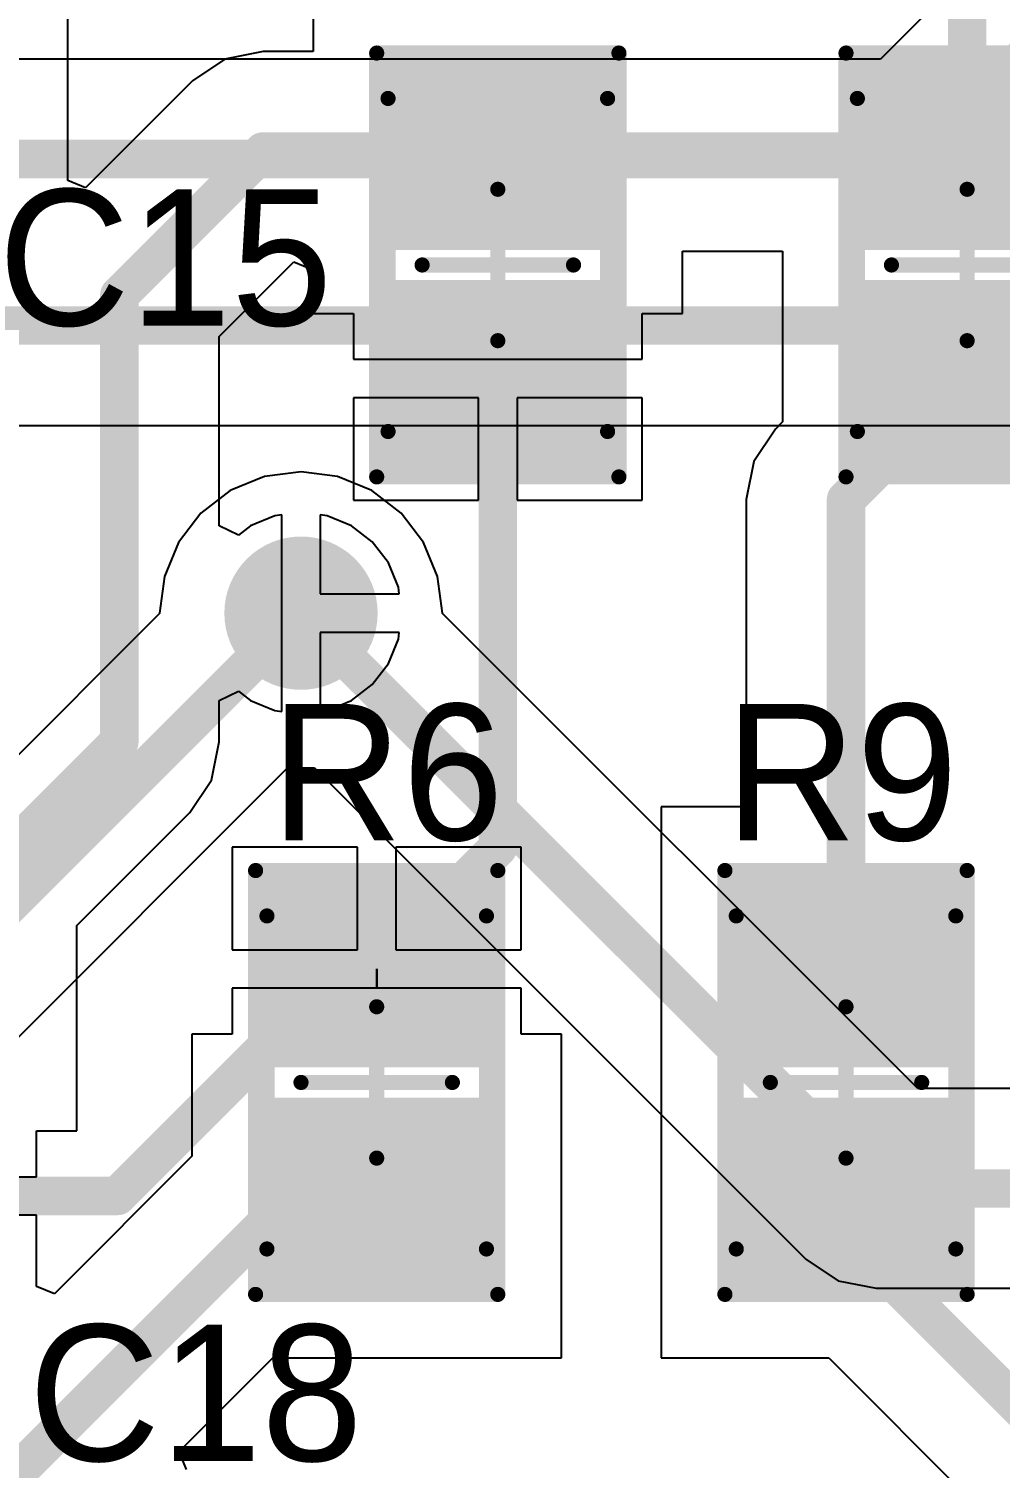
# Model space of a CAD drawing. Header units: millimetres. Extents: x 12 to 126, y 25 to 105.
# Drawn here: x 69.5 to 75.92, y 31.65 to 41.16 of the extents above; entities that cross this region are included whole.
import ezdxf

# ---------------------------------------------------------------- set-up
doc = ezdxf.new("R2010")
doc.units = ezdxf.units.MM
for name, color, linetype in [('BottomLayer', 5, 'Continuous'), ('BottomSolder', 6, 'Continuous'), ('Mechanical13', 56, 'Continuous'), ('Mechanical15', 56, 'Continuous'), ('MultiLayer', 9, 'Continuous'), ('TopLayer', 1, 'Continuous'), ('TopOverlay', 2, 'Continuous'), ('TopPaste', 8, 'Continuous'), ('TopSolder', 216, 'Continuous'), ('ViaHoleLayer', 16, 'Continuous')]:
    doc.layers.add(name, color=color, linetype=linetype)

# ---------------------------------------------------------------- blocks, each defined once
blk = doc.blocks.new('C0805_43')
at = {"layer": 'Mechanical13', "const_width": 0.0999998}
for points in [[(-1.09999018, 0.72500744), (-1.09999018, -0.72497696)], [(-1.09999018, 0.72500744), (1.10000542, 0.72500744)], [(1.10000542, 0.72500744), (1.10000542, -0.72497696)], [(-1.09999018, -0.72497696), (1.10000542, -0.72497696)]]:
    blk.add_lwpolyline(points, dxfattribs=at)
at = {"layer": 'Mechanical13', "const_width": 0.0499999}
for points in [[(-1.12498886, 0.72500744, 1), (-1.0749915, 0.72500744, 1)], [(-1.12498886, 0.72500744, 1), (-1.0749915, 0.72500744, 1)], [(1.07500674, 0.72500744, 1), (1.1250041, 0.72500744, 1)], [(1.07500674, 0.72500744, 1), (1.1250041, 0.72500744, 1)], [(-1.12498886, -0.72497696, 1), (-1.0749915, -0.72497696, 1)], [(-1.12498886, -0.72497696, 1), (-1.0749915, -0.72497696, 1)], [(1.07500674, -0.72497696, 1), (1.1250041, -0.72497696, 1)], [(1.07500674, -0.72497696, 1), (1.1250041, -0.72497696, 1)]]:
    blk.add_lwpolyline(points, format="xyb", close=True, dxfattribs=at)
at = {"layer": 'Mechanical15', "const_width": 0.0999998}
for points in [[(-1.40001498, 0.8000390399999999), (-1.40001498, -0.79995776)], [(-1.40001498, 0.8000390399999999), (1.39997942, 0.8000390399999999)], [(1.39997942, 0.8000390399999999), (1.39997942, -0.79995776)], [(-1.778e-05, 0.5000142399999999), (-1.778e-05, -0.49998376)], [(-0.49999138, 4.064e-05), (0.50000662, 4.064e-05)], [(-1.40001498, -0.79995776), (1.39997942, -0.79995776)]]:
    blk.add_lwpolyline(points, dxfattribs=at)
at = {"layer": 'Mechanical15', "const_width": 0.0499999}
for points in [[(-1.42501366, 0.8000390399999999, 1), (-1.3750163, 0.8000390399999999, 1)], [(-1.42501366, 0.8000390399999999, 1), (-1.3750163, 0.8000390399999999, 1)], [(1.37498074, 0.8000390399999999, 1), (1.4249781, 0.8000390399999999, 1)], [(1.37498074, 0.8000390399999999, 1), (1.4249781, 0.8000390399999999, 1)], [(-0.02501646, 0.5000142399999999, 1), (0.0249809, 0.5000142399999999, 1)], [(-0.5249900599999999, 4.064e-05, 1), (-0.4749927, 4.064e-05, 1)], [(0.47500794, 4.064e-05, 1), (0.5250053, 4.064e-05, 1)], [(-0.02501646, -0.49998376, 1), (0.0249809, -0.49998376, 1)], [(-1.42501366, -0.79995776, 1), (-1.3750163, -0.79995776, 1)], [(-1.42501366, -0.79995776, 1), (-1.3750163, -0.79995776, 1)], [(1.37498074, -0.79995776, 1), (1.4249781, -0.79995776, 1)], [(1.37498074, -0.79995776, 1), (1.4249781, -0.79995776, 1)]]:
    blk.add_lwpolyline(points, format="xyb", close=True, dxfattribs=at)
at = {"layer": 'TopLayer'}
for points in [[(-0.20003008, -0.69995796), (-0.20003008, 0.70003924), (-1.30002788, -0.69995796), (-1.30002788, 0.70003924)], [(1.29999232, -0.69995796), (1.29999232, 0.70003924), (0.19999452, -0.69995796), (0.19999452, 0.70003924)]]:
    blk.add_solid(points, dxfattribs=at)
at = {"layer": 'TopPaste'}
for points in [[(-0.20003008, -0.69995796), (-0.20003008, 0.70003924), (-1.30002788, -0.69995796), (-1.30002788, 0.70003924)], [(1.29999232, -0.69995796), (1.29999232, 0.70003924), (0.19999452, -0.69995796), (0.19999452, 0.70003924)]]:
    blk.add_solid(points, dxfattribs=at)
at = {"layer": 'TopSolder'}
for points in [[(-0.10003028, -0.79995776), (-0.10003028, 0.8000390399999999), (-1.40002768, -0.79995776), (-1.40002768, 0.8000390399999999)], [(1.39999212, -0.79995776), (1.39999212, 0.8000390399999999), (0.09999472, -0.79995776), (0.09999472, 0.8000390399999999)]]:
    blk.add_solid(points, dxfattribs=at)
blk = doc.blocks.new('C0805_61')
at = {"layer": 'Mechanical13', "const_width": 0.0999998}
for points in [[(-1.10000034, 0.7249591799999999), (-1.10000034, -0.7250252199999999)], [(-1.10000034, 0.7249591799999999), (1.09999526, 0.7249591799999999)], [(1.09999526, 0.7249591799999999), (1.09999526, -0.7250252199999999)], [(-1.10000034, -0.7250252199999999), (1.09999526, -0.7250252199999999)]]:
    blk.add_lwpolyline(points, dxfattribs=at)
at = {"layer": 'Mechanical13', "const_width": 0.0499999}
for points in [[(-1.12499902, 0.7249591799999999, 1), (-1.07500166, 0.7249591799999999, 1)], [(-1.12499902, 0.7249591799999999, 1), (-1.07500166, 0.7249591799999999, 1)], [(1.07499658, 0.7249591799999999, 1), (1.12499394, 0.7249591799999999, 1)], [(1.07499658, 0.7249591799999999, 1), (1.12499394, 0.7249591799999999, 1)], [(-1.12499902, -0.7250252199999999, 1), (-1.07500166, -0.7250252199999999, 1)], [(-1.12499902, -0.7250252199999999, 1), (-1.07500166, -0.7250252199999999, 1)], [(1.07499658, -0.7250252199999999, 1), (1.12499394, -0.7250252199999999, 1)], [(1.07499658, -0.7250252199999999, 1), (1.12499394, -0.7250252199999999, 1)]]:
    blk.add_lwpolyline(points, format="xyb", close=True, dxfattribs=at)
at = {"layer": 'Mechanical15', "const_width": 0.0999998}
for points in [[(-1.40002514, 0.7999907799999999), (-1.40002514, -0.80000602)], [(-1.40002514, 0.7999907799999999), (1.39996926, 0.7999907799999999)], [(1.39996926, 0.7999907799999999), (1.39996926, -0.80000602)], [(-2.794e-05, 0.49996598), (-2.794e-05, -0.50003202)], [(-0.50000154, -7.62e-06), (0.49999646, -7.62e-06)], [(-1.40002514, -0.80000602), (1.39996926, -0.80000602)]]:
    blk.add_lwpolyline(points, dxfattribs=at)
at = {"layer": 'Mechanical15', "const_width": 0.0499999}
for points in [[(-1.42502382, 0.7999907799999999, 1), (-1.37502646, 0.7999907799999999, 1)], [(-1.42502382, 0.7999907799999999, 1), (-1.37502646, 0.7999907799999999, 1)], [(1.37497058, 0.7999907799999999, 1), (1.42496794, 0.7999907799999999, 1)], [(1.37497058, 0.7999907799999999, 1), (1.42496794, 0.7999907799999999, 1)], [(-0.02502662, 0.49996598, 1), (0.02497074, 0.49996598, 1)], [(-0.52500022, -7.62e-06, 1), (-0.47500286, -7.62e-06, 1)], [(0.47499778, -7.62e-06, 1), (0.5249951399999999, -7.62e-06, 1)], [(-0.02502662, -0.50003202, 1), (0.02497074, -0.50003202, 1)], [(-1.42502382, -0.80000602, 1), (-1.37502646, -0.80000602, 1)], [(-1.42502382, -0.80000602, 1), (-1.37502646, -0.80000602, 1)], [(1.37497058, -0.80000602, 1), (1.42496794, -0.80000602, 1)], [(1.37497058, -0.80000602, 1), (1.42496794, -0.80000602, 1)]]:
    blk.add_lwpolyline(points, format="xyb", close=True, dxfattribs=at)
at = {"layer": 'TopLayer'}
for points in [[(-0.19998944, -0.70000622), (-0.19998944, 0.6999909799999999), (-1.29998724, -0.70000622), (-1.29998724, 0.6999909799999999)], [(1.29998216, -0.70000622), (1.29998216, 0.6999909799999999), (0.19998436, -0.70000622), (0.19998436, 0.6999909799999999)]]:
    blk.add_solid(points, dxfattribs=at)
at = {"layer": 'TopPaste'}
for points in [[(-0.19998944, -0.70000622), (-0.19998944, 0.6999909799999999), (-1.29998724, -0.70000622), (-1.29998724, 0.6999909799999999)], [(1.29998216, -0.70000622), (1.29998216, 0.6999909799999999), (0.19998436, -0.70000622), (0.19998436, 0.6999909799999999)]]:
    blk.add_solid(points, dxfattribs=at)
at = {"layer": 'TopSolder'}
for points in [[(-0.09998963999999999, -0.80000602), (-0.09998963999999999, 0.7999907799999999), (-1.39998704, -0.80000602), (-1.39998704, 0.7999907799999999)], [(1.39998196, -0.80000602), (1.39998196, 0.7999907799999999), (0.09998456, -0.80000602), (0.09998456, 0.7999907799999999)]]:
    blk.add_solid(points, dxfattribs=at)
blk = doc.blocks.new('C0805_76')
at = {"layer": 'Mechanical13', "const_width": 0.0999998}
for points in [[(-1.09993938, 0.72498966), (-1.09993938, -0.72499474)], [(-1.09993938, 0.72498966), (1.10005622, 0.72498966)], [(1.10005622, 0.72498966), (1.10005622, -0.72499474)], [(-1.09993938, -0.72499474), (1.10005622, -0.72499474)]]:
    blk.add_lwpolyline(points, dxfattribs=at)
at = {"layer": 'Mechanical13', "const_width": 0.0499999}
for points in [[(-1.12493806, 0.72498966, 1), (-1.0749407, 0.72498966, 1)], [(-1.12493806, 0.72498966, 1), (-1.0749407, 0.72498966, 1)], [(1.07505754, 0.72498966, 1), (1.1250549, 0.72498966, 1)], [(1.07505754, 0.72498966, 1), (1.1250549, 0.72498966, 1)], [(-1.12493806, -0.72499474, 1), (-1.0749407, -0.72499474, 1)], [(-1.12493806, -0.72499474, 1), (-1.0749407, -0.72499474, 1)], [(1.07505754, -0.72499474, 1), (1.1250549, -0.72499474, 1)], [(1.07505754, -0.72499474, 1), (1.1250549, -0.72499474, 1)]]:
    blk.add_lwpolyline(points, format="xyb", close=True, dxfattribs=at)
at = {"layer": 'Mechanical15', "const_width": 0.0999998}
for points in [[(-1.39996418, 0.80002126), (-1.39996418, -0.7999755399999999)], [(-1.39996418, 0.80002126), (1.40003022, 0.80002126)], [(1.40003022, 0.80002126), (1.40003022, -0.7999755399999999)], [(3.302e-05, 0.49999646), (3.302e-05, -0.50000154)], [(-0.49994058, 2.286e-05), (0.50005742, 2.286e-05)], [(-1.39996418, -0.7999755399999999), (1.40003022, -0.7999755399999999)]]:
    blk.add_lwpolyline(points, dxfattribs=at)
at = {"layer": 'Mechanical15', "const_width": 0.0499999}
for points in [[(-1.42496286, 0.80002126, 1), (-1.3749655, 0.80002126, 1)], [(-1.42496286, 0.80002126, 1), (-1.3749655, 0.80002126, 1)], [(1.37503154, 0.80002126, 1), (1.4250289, 0.80002126, 1)], [(1.37503154, 0.80002126, 1), (1.4250289, 0.80002126, 1)], [(-0.02496566, 0.49999646, 1), (0.0250317, 0.49999646, 1)], [(-0.52493926, 2.286e-05, 1), (-0.4749419, 2.286e-05, 1)], [(0.47505874, 2.286e-05, 1), (0.5250561, 2.286e-05, 1)], [(-0.02496566, -0.50000154, 1), (0.0250317, -0.50000154, 1)], [(-1.42496286, -0.7999755399999999, 1), (-1.3749655, -0.7999755399999999, 1)], [(-1.42496286, -0.7999755399999999, 1), (-1.3749655, -0.7999755399999999, 1)], [(1.37503154, -0.7999755399999999, 1), (1.4250289, -0.7999755399999999, 1)], [(1.37503154, -0.7999755399999999, 1), (1.4250289, -0.7999755399999999, 1)]]:
    blk.add_lwpolyline(points, format="xyb", close=True, dxfattribs=at)
at = {"layer": 'TopLayer'}
for points in [[(-0.19992848, -0.69997574), (-0.19992848, 0.70002146), (-1.29992628, -0.69997574), (-1.29992628, 0.70002146)], [(1.30004312, -0.69997574), (1.30004312, 0.70002146), (0.20004532, -0.69997574), (0.20004532, 0.70002146)]]:
    blk.add_solid(points, dxfattribs=at)
at = {"layer": 'TopPaste'}
for points in [[(-0.19992848, -0.69997574), (-0.19992848, 0.70002146), (-1.29992628, -0.69997574), (-1.29992628, 0.70002146)], [(1.30004312, -0.69997574), (1.30004312, 0.70002146), (0.20004532, -0.69997574), (0.20004532, 0.70002146)]]:
    blk.add_solid(points, dxfattribs=at)
at = {"layer": 'TopSolder'}
for points in [[(-0.09992867999999999, -0.7999755399999999), (-0.09992867999999999, 0.80002126), (-1.39992608, -0.7999755399999999), (-1.39992608, 0.80002126)], [(1.40004292, -0.7999755399999999), (1.40004292, 0.80002126), (0.10004552, -0.7999755399999999), (0.10004552, 0.80002126)]]:
    blk.add_solid(points, dxfattribs=at)
blk = doc.blocks.new('C0805_77')
at = {"layer": 'Mechanical13', "const_width": 0.0999998}
for points in [[(-1.10000034, 0.7249922), (-1.10000034, -0.7249922)], [(-1.10000034, 0.7249922), (1.09999526, 0.7249922)], [(1.09999526, 0.7249922), (1.09999526, -0.7249922)], [(-1.10000034, -0.7249922), (1.09999526, -0.7249922)]]:
    blk.add_lwpolyline(points, dxfattribs=at)
at = {"layer": 'Mechanical13', "const_width": 0.0499999}
for points in [[(-1.12499902, 0.7249922, 1), (-1.07500166, 0.7249922, 1)], [(-1.12499902, 0.7249922, 1), (-1.07500166, 0.7249922, 1)], [(1.07499658, 0.7249922, 1), (1.12499394, 0.7249922, 1)], [(1.07499658, 0.7249922, 1), (1.12499394, 0.7249922, 1)], [(-1.12499902, -0.7249922, 1), (-1.07500166, -0.7249922, 1)], [(-1.12499902, -0.7249922, 1), (-1.07500166, -0.7249922, 1)], [(1.07499658, -0.7249922, 1), (1.12499394, -0.7249922, 1)], [(1.07499658, -0.7249922, 1), (1.12499394, -0.7249922, 1)]]:
    blk.add_lwpolyline(points, format="xyb", close=True, dxfattribs=at)
at = {"layer": 'Mechanical15', "const_width": 0.0999998}
for points in [[(-1.39997434, 0.8000238), (-1.39997434, -0.7999729999999999)], [(-1.39997434, 0.8000238), (1.40002006, 0.8000238)], [(1.40002006, 0.8000238), (1.40002006, -0.7999729999999999)], [(2.286e-05, 0.499999), (2.286e-05, -0.499999)], [(-0.50000154, 2.54e-05), (0.49999646, 2.54e-05)], [(-1.39997434, -0.7999729999999999), (1.40002006, -0.7999729999999999)]]:
    blk.add_lwpolyline(points, dxfattribs=at)
at = {"layer": 'Mechanical15', "const_width": 0.0499999}
for points in [[(-1.42497302, 0.8000238, 1), (-1.37497566, 0.8000238, 1)], [(-1.42497302, 0.8000238, 1), (-1.37497566, 0.8000238, 1)], [(1.37502138, 0.8000238, 1), (1.42501874, 0.8000238, 1)], [(1.37502138, 0.8000238, 1), (1.42501874, 0.8000238, 1)], [(-0.02497582, 0.499999, 1), (0.02502154, 0.499999, 1)], [(-0.52500022, 2.54e-05, 1), (-0.47500286, 2.54e-05, 1)], [(0.47499778, 2.54e-05, 1), (0.5249951399999999, 2.54e-05, 1)], [(-0.02497582, -0.499999, 1), (0.02502154, -0.499999, 1)], [(-1.42497302, -0.7999729999999999, 1), (-1.37497566, -0.7999729999999999, 1)], [(-1.42497302, -0.7999729999999999, 1), (-1.37497566, -0.7999729999999999, 1)], [(1.37502138, -0.7999729999999999, 1), (1.42501874, -0.7999729999999999, 1)], [(1.37502138, -0.7999729999999999, 1), (1.42501874, -0.7999729999999999, 1)]]:
    blk.add_lwpolyline(points, format="xyb", close=True, dxfattribs=at)
at = {"layer": 'TopLayer'}
for points in [[(-0.19998944, -0.6999732), (-0.19998944, 0.700024), (-1.29998724, -0.6999732), (-1.29998724, 0.700024)], [(1.30003296, -0.6999732), (1.30003296, 0.700024), (0.20003516, -0.6999732), (0.20003516, 0.700024)]]:
    blk.add_solid(points, dxfattribs=at)
at = {"layer": 'TopPaste'}
for points in [[(-0.19998944, -0.6999732), (-0.19998944, 0.700024), (-1.29998724, -0.6999732), (-1.29998724, 0.700024)], [(1.30003296, -0.6999732), (1.30003296, 0.700024), (0.20003516, -0.6999732), (0.20003516, 0.700024)]]:
    blk.add_solid(points, dxfattribs=at)
at = {"layer": 'TopSolder'}
for points in [[(-0.09998963999999999, -0.7999729999999999), (-0.09998963999999999, 0.8000238), (-1.39998704, -0.7999729999999999), (-1.39998704, 0.8000238)], [(1.40003276, -0.7999729999999999), (1.40003276, 0.8000238), (0.10003536, -0.7999729999999999), (0.10003536, 0.8000238)]]:
    blk.add_solid(points, dxfattribs=at)

msp = doc.modelspace()

# ---------------------------------------------------------------- linework, layer by layer
at = {"layer": 'BottomLayer'}
for p, q in [((75.57587628, 41.4087945), (75.12675347999999, 40.95967424)), ((75.12675347999999, 40.95967424), (58.26151416, 40.95967424)), ((59.76151624, 38.54032678), (81.2866294, 38.54032678)), ((71.29999964, 38.2343914), (71.05816116, 38.2025525)), ((71.54183812, 38.2025525), (71.29999964, 38.2343914)), ((71.05816116, 38.2025525), (70.83280219999999, 38.1092075)), ((71.76719708, 38.1092075), (71.54183812, 38.2025525)), ((70.83280219999999, 38.1092075), (70.63928468, 37.96071402)), ((71.9607146, 37.96071402), (71.76719708, 38.1092075)), ((70.63928468, 37.96071402), (70.49079119999999, 37.76719396)), ((72.10920808, 37.76719396), (71.9607146, 37.96071402)), ((70.49079119999999, 37.76719396), (70.39744619999999, 37.54183754)), ((72.20255308, 37.54183754), (72.10920808, 37.76719396)), ((70.39744619999999, 37.54183754), (70.3656073, 37.29999906)), ((72.23439198, 37.29999906), (72.20255308, 37.54183754)), ((70.36577747999999, 37.29869858), (67.22675149999999, 34.1596726)), ((70.3656073, 37.29999906), (70.36577747999999, 37.29869858)), ((72.2342218, 37.29869858), (72.23439198, 37.29999906)), ((75.37324524, 34.1596726), (72.2342218, 37.29869858)), ((67.96646046, 33.0335382), (71.21073387999999, 36.27781416)), ((71.21073387999999, 36.27781416), (71.38926286, 36.27781416)), ((71.38926286, 36.27781416), (74.63353373999999, 33.03354582)), ((80.92675204, 34.1596726), (75.37324524, 34.1596726)), ((74.63353373999999, 33.03354582), (74.63353882, 33.0335382)), ((74.63353882, 33.0335382), (74.84755414, 32.89054128)), ((74.84755414, 32.89054128), (75.09999966, 32.84032294)), ((75.09999966, 32.84032294), (75.10001236, 32.84032548)), ((75.10001236, 32.84032548), (81.19998745999999, 32.84032548))]:
    msp.add_line(p, q, dxfattribs=at)
at = {"layer": 'BottomLayer', "const_width": 0.254}
for points in [[(75.4000016, 40.30000068), (78.60000027999999, 43.49999936)], [(57.5999991, 40.30000068), (75.4000016, 40.30000068)], [(59.10000118, 39.20000034), (81.69999915999999, 39.20000034)], [(67.49999962, 33.49999904), (71.29999964, 37.29999906)], [(71.29999964, 37.29999906), (75.09999966, 33.49999904)], [(75.09999966, 33.49999904), (81.20000016, 33.49999904)]]:
    msp.add_lwpolyline(points, dxfattribs=at)
at = {"layer": 'BottomLayer'}
for points, const_width in [([(75.33650159999999, 40.30000068, 1), (75.4635016, 40.30000068, 1)], 0.127), ([(75.33650159999999, 40.30000068, 1), (75.4635016, 40.30000068, 1)], 0.127), ([(71.09679964, 37.29999906, 1), (71.50319963999999, 37.29999906, 1)], 0.4064), ([(71.23649963999999, 37.29999906, 1), (71.36349964, 37.29999906, 1)], 0.127), ([(71.23649963999999, 37.29999906, 1), (71.36349964, 37.29999906, 1)], 0.127), ([(75.03649965999999, 33.49999904, 1), (75.16349966, 33.49999904, 1)], 0.127), ([(75.03649965999999, 33.49999904, 1), (75.16349966, 33.49999904, 1)], 0.127)]:
    msp.add_lwpolyline(points, format="xyb", close=True, dxfattribs=dict(at, const_width=const_width))
at = {"layer": 'BottomSolder', "const_width": 0.5063998}
msp.add_lwpolyline([(71.04679974, 37.29999906, 1), (71.55319954, 37.29999906, 1)], format="xyb", close=True, dxfattribs=at)
at = {"layer": 'MultiLayer', "const_width": 0.4064}
msp.add_lwpolyline([(71.09679964, 37.29999906, 1), (71.50319963999999, 37.29999906, 1)], format="xyb", close=True, dxfattribs=at)
at = {"layer": 'TopLayer'}
for p, q in [((69.75967252, 40.1585303), (69.75967252, 41.99998712)), ((71.38000964, 41.41998066), (71.38000964, 41.00965636)), ((71.04998236, 41.0096589), (70.79753683999999, 40.95944056)), ((71.04999506, 41.00965636), (71.04998236, 41.0096589)), ((71.38000964, 41.00965636), (71.04999506, 41.00965636)), ((70.79753683999999, 40.95944056), (70.58352151999999, 40.81644364)), ((70.58351644, 40.81643602), (69.87700527999999, 40.1099274)), ((70.58352151999999, 40.81644364), (70.58351644, 40.81643602)), ((69.87700527999999, 40.1099274), (69.75967252, 40.1585303)), ((73.82000475999999, 39.27998494), (73.82000475999999, 39.69030924)), ((73.82000475999999, 39.69030924), (74.47997803999999, 39.69030924)), ((74.47997803999999, 39.69030924), (74.47997803999999, 38.56293532)), ((70.75967306, 39.12675182), (71.25300964, 39.6200884)), ((71.25300964, 39.6200884), (71.38000964, 39.56748246)), ((71.38000964, 39.56748246), (71.38000964, 39.27998494)), ((71.38000964, 39.27998494), (71.6460086, 39.27998494)), ((71.6460086, 39.27998494), (71.6460086, 38.9770112)), ((73.5540058, 38.9770112), (73.5540058, 39.27998494)), ((73.5540058, 39.27998494), (73.82000475999999, 39.27998494)), ((70.75967306, 37.87789224), (70.75967306, 39.12675182)), ((71.6460086, 38.9770112), (72.6000072, 38.9770112)), ((72.6000072, 38.9770112), (73.5540058, 38.9770112)), ((72.4730072, 38.72301119999999), (71.6460086, 38.72301119999999)), ((71.6460086, 38.72301119999999), (71.6460086, 38.0460123)), ((72.4730072, 38.0460123), (72.4730072, 38.72301119999999)), ((73.5540058, 38.72301119999999), (72.7270072, 38.72301119999999)), ((72.7270072, 38.72301119999999), (72.7270072, 38.0460123)), ((73.5540058, 38.0460123), (73.5540058, 38.72301119999999)), ((74.43351636, 38.51647364), (74.29051944, 38.30245832)), ((74.47997803999999, 38.56293532), (74.43351636, 38.51647364)), ((74.29051944, 38.30245832), (74.2403011, 38.0500128)), ((71.6460086, 38.0460123), (72.4730072, 38.0460123)), ((72.7270072, 38.0460123), (73.5540058, 38.0460123)), ((74.2403011, 38.0500128), (74.24030364, 38.0500001)), ((74.24030364, 38.0500001), (74.24030364, 36.02004226)), ((71.12759968, 37.94340138), (70.96694975999999, 37.87685846)), ((71.17299964, 37.949378), (71.12759968, 37.94340138)), ((71.17299964, 37.29999906), (71.17299964, 37.949378)), ((71.4723996, 37.94340138), (71.42699963999999, 37.949378)), ((71.42699963999999, 37.949378), (71.42699963999999, 37.42699906)), ((71.63304952, 37.87685846), (71.4723996, 37.94340138)), ((70.88667305999999, 37.81526092), (70.75967306, 37.87789224)), ((70.96694975999999, 37.87685846), (70.88667305999999, 37.81526092)), ((71.77100453999999, 37.77100395999999), (71.63304952, 37.87685846)), ((71.87685904, 37.63304893999999), (71.77100453999999, 37.77100395999999)), ((71.94340196, 37.47239902), (71.87685904, 37.63304893999999)), ((71.94937858, 37.42699906), (71.94340196, 37.47239902)), ((71.42699963999999, 37.42699906), (71.94937858, 37.42699906)), ((71.17299964, 36.65062012), (71.17299964, 37.29999906)), ((71.94937858, 37.17299906), (71.42699963999999, 37.17299906)), ((71.42699963999999, 37.17299906), (71.42699963999999, 36.65062012)), ((71.87685904, 36.96694918), (71.94340196, 37.1275991)), ((71.94340196, 37.1275991), (71.94937858, 37.17299906)), ((71.77100453999999, 36.82899416), (71.87685904, 36.96694918)), ((71.63304952, 36.72313966), (71.77100453999999, 36.82899416)), ((70.75967306, 36.72210588), (70.88667305999999, 36.7847372)), ((70.75967306, 36.4500922), (70.75967306, 36.72210588)), ((70.88667305999999, 36.7847372), (70.96694975999999, 36.72313966)), ((70.96694975999999, 36.72313966), (71.12759968, 36.65659674)), ((71.4723996, 36.65659674), (71.63304952, 36.72313966)), ((71.12759968, 36.65659674), (71.17299964, 36.65062012)), ((71.42699963999999, 36.65062012), (71.4723996, 36.65659674)), ((70.70945726, 36.19763398), (70.7596756, 36.4500795)), ((70.7596756, 36.4500795), (70.75967306, 36.4500922)), ((70.56646033999999, 35.98361866), (70.70945726, 36.19763398)), ((69.81996196, 35.23712028), (70.56646033999999, 35.98361866)), ((74.24030364, 36.02004226), (73.67997964, 36.02004226)), ((73.67997964, 36.02004226), (73.67997964, 33.88004654)), ((71.672958, 35.7539925), (70.8459594, 35.7539925)), ((70.8459594, 35.7539925), (70.8459594, 35.0769936)), ((71.672958, 35.0769936), (71.672958, 35.7539925)), ((72.7539566, 35.7539925), (71.926958, 35.7539925)), ((71.926958, 35.7539925), (71.926958, 35.0769936)), ((72.7539566, 35.0769936), (72.7539566, 35.7539925)), ((69.81996196, 33.88004654), (69.81996196, 35.23712028)), ((70.8459594, 35.0769936), (71.672958, 35.0769936)), ((71.926958, 35.0769936), (72.7539566, 35.0769936)), ((71.79995799999999, 34.8229936), (71.79995799999999, 34.9499936)), ((71.79995799999999, 34.9499936), (71.79995799999999, 34.9499936)), ((71.79995799999999, 34.9499936), (71.79995799999999, 34.8229936)), ((71.79995799999999, 34.8229936), (70.8459594, 34.8229936)), ((70.8459594, 34.8229936), (70.8459594, 34.51996906)), ((72.7539566, 34.8229936), (71.79995799999999, 34.8229936)), ((72.7539566, 34.51996906), (72.7539566, 34.8229936)), ((70.8459594, 34.51996906), (70.57996044, 34.51996906)), ((70.57996044, 34.51996906), (70.57996044, 33.71287898)), ((73.01995556, 34.51996906), (72.7539566, 34.51996906)), ((73.01995556, 32.37997334), (73.01995556, 34.51996906)), ((69.553963, 33.5770728), (69.553963, 33.88004654)), ((69.553963, 33.88004654), (69.81996196, 33.88004654)), ((73.67997964, 33.88004654), (73.67997964, 32.38007494)), ((70.57996044, 33.71287898), (69.67129575999999, 32.80421684)), ((68.59996439999999, 33.5770728), (69.553963, 33.5770728)), ((69.553963, 33.3230728), (68.7269644, 33.3230728)), ((69.553963, 32.8528172), (69.553963, 33.3230728)), ((69.67129575999999, 32.80421684), (69.553963, 32.8528172)), ((70.4942583, 31.76133602), (71.11289307999999, 32.37997334)), ((71.11289307999999, 32.37997334), (73.01995556, 32.37997334)), ((73.67997964, 32.38007494), (74.78700307999999, 32.38007494)), ((74.78700307999999, 32.38007494), (76.99353409999999, 30.17354392)), ((70.54285866, 31.64400326), (70.4942583, 31.76133602))]:
    msp.add_line(p, q, dxfattribs=at)
at = {"layer": 'TopLayer', "const_width": 0.254}
for points in [[(75.69992479999999, 40.3499828), (75.69992479999999, 41.60007428)], [(70.0999995, 39.39999994), (71.04998236, 40.3499828)], [(71.04998236, 40.3499828), (72.6000072, 40.3499828)], [(72.6000072, 40.3499828), (75.69992479999999, 40.3499828)], [(70.0999995, 36.4500795), (70.0999995, 39.39999994)], [(72.6000072, 35.7500428), (72.6000072, 38.8500112)], [(74.8999772, 38.0500128), (75.6999756, 38.8500112)], [(74.8999772, 34.9500444), (74.8999772, 38.0500128)], [(68.59996439999999, 34.9500444), (70.0999995, 36.4500795)], [(71.79995799999999, 34.9499936), (72.6000072, 35.7500428)], [(70.08761192, 33.4500728), (71.58753272, 34.9499936)], [(71.58753272, 34.9499936), (71.79995799999999, 34.9499936)], [(68.59996439999999, 33.4500728), (70.08761192, 33.4500728)], [(68.79999955999999, 30.99999896), (71.2499718, 33.4499712)], [(71.2499718, 33.4499712), (71.79995799999999, 33.4499712)], [(74.8999772, 33.2000225), (74.8999772, 33.4500728)], [(74.8999772, 33.2000225), (77.45999494, 30.64000476)]]:
    msp.add_lwpolyline(points, dxfattribs=at)
at = {"layer": 'TopLayer'}
for points, const_width in [([(70.98648236, 40.3499828, 1), (71.11348235999999, 40.3499828, 1)], 0.127), ([(70.98648236, 40.3499828, 1), (71.11348235999999, 40.3499828, 1)], 0.127), ([(72.5365072, 40.3499828, 1), (72.6635072, 40.3499828, 1)], 0.127), ([(72.5365072, 40.3499828, 1), (72.6635072, 40.3499828, 1)], 0.127), ([(75.6364248, 40.3499828, 1), (75.7634248, 40.3499828, 1)], 0.127), ([(75.6364248, 40.3499828, 1), (75.7634248, 40.3499828, 1)], 0.127), ([(70.03649949999999, 39.39999994, 1), (70.1634995, 39.39999994, 1)], 0.127), ([(70.03649949999999, 39.39999994, 1), (70.1634995, 39.39999994, 1)], 0.127), ([(72.5365072, 38.8500112, 1), (72.6635072, 38.8500112, 1)], 0.127), ([(75.6364756, 38.8500112, 1), (75.76347559999999, 38.8500112, 1)], 0.127), ([(74.83647719999999, 38.0500128, 1), (74.9634772, 38.0500128, 1)], 0.127), ([(74.83647719999999, 38.0500128, 1), (74.9634772, 38.0500128, 1)], 0.127), ([(71.09679964, 37.29999906, 1), (71.50319963999999, 37.29999906, 1)], 0.4064), ([(70.03649949999999, 36.4500795, 1), (70.1634995, 36.4500795, 1)], 0.127), ([(70.03649949999999, 36.4500795, 1), (70.1634995, 36.4500795, 1)], 0.127), ([(72.5365072, 35.7500428, 1), (72.6635072, 35.7500428, 1)], 0.127), ([(72.5365072, 35.7500428, 1), (72.6635072, 35.7500428, 1)], 0.127), ([(71.52403272, 34.9499936, 1), (71.65103271999999, 34.9499936, 1)], 0.127), ([(71.52403272, 34.9499936, 1), (71.65103271999999, 34.9499936, 1)], 0.127), ([(71.736458, 34.9499936, 1), (71.863458, 34.9499936, 1)], 0.127), ([(71.736458, 34.9499936, 1), (71.863458, 34.9499936, 1)], 0.127), ([(74.83647719999999, 34.9500444, 1), (74.9634772, 34.9500444, 1)], 0.127), ([(70.02411192, 33.4500728, 1), (70.15111191999999, 33.4500728, 1)], 0.127), ([(70.02411192, 33.4500728, 1), (70.15111191999999, 33.4500728, 1)], 0.127), ([(71.18647179999999, 33.4499712, 1), (71.3134718, 33.4499712, 1)], 0.127), ([(71.18647179999999, 33.4499712, 1), (71.3134718, 33.4499712, 1)], 0.127), ([(71.736458, 33.4499712, 1), (71.863458, 33.4499712, 1)], 0.127), ([(74.83647719999999, 33.4500728, 1), (74.9634772, 33.4500728, 1)], 0.127), ([(74.83647719999999, 33.2000225, 1), (74.9634772, 33.2000225, 1)], 0.127), ([(74.83647719999999, 33.2000225, 1), (74.9634772, 33.2000225, 1)], 0.127)]:
    msp.add_lwpolyline(points, format="xyb", close=True, dxfattribs=dict(at, const_width=const_width))
at = {"layer": 'TopSolder', "const_width": 0.5063998}
msp.add_lwpolyline([(71.04679974, 37.29999906, 1), (71.55319954, 37.29999906, 1)], format="xyb", close=True, dxfattribs=at)
at = {"layer": 'ViaHoleLayer', "const_width": 0.2032}
msp.add_lwpolyline([(71.19839963999999, 37.29999906, 1), (71.40159964, 37.29999906, 1)], format="xyb", close=True, dxfattribs=at)

# ---------------------------------------------------------------- block references
at = {"rotation": 90}
for name, p in [('C0805_61', (72.59999958, 39.59999954)), ('C0805_77', (75.700001, 39.59999954)), ('C0805_43', (71.79999864, 34.20000018)), ('C0805_76', (74.90000006, 34.20000018))]:
    msp.add_blockref(name, p, dxfattribs=at)

# ---------------------------------------------------------------- texts
at = {"layer": 'TopOverlay'}
for s, p in [('C15', (69.3000011, 39.20000034)), ('R6', (71.10000004, 35.79999952)), ('R9', (74.09999911999999, 35.79999952)), ('C18', (69.5000007, 31.7000001))]:
    msp.add_text(s, height=0.90000074, dxfattribs=at).set_placement(p)

doc.saveas('drawing.dxf')
